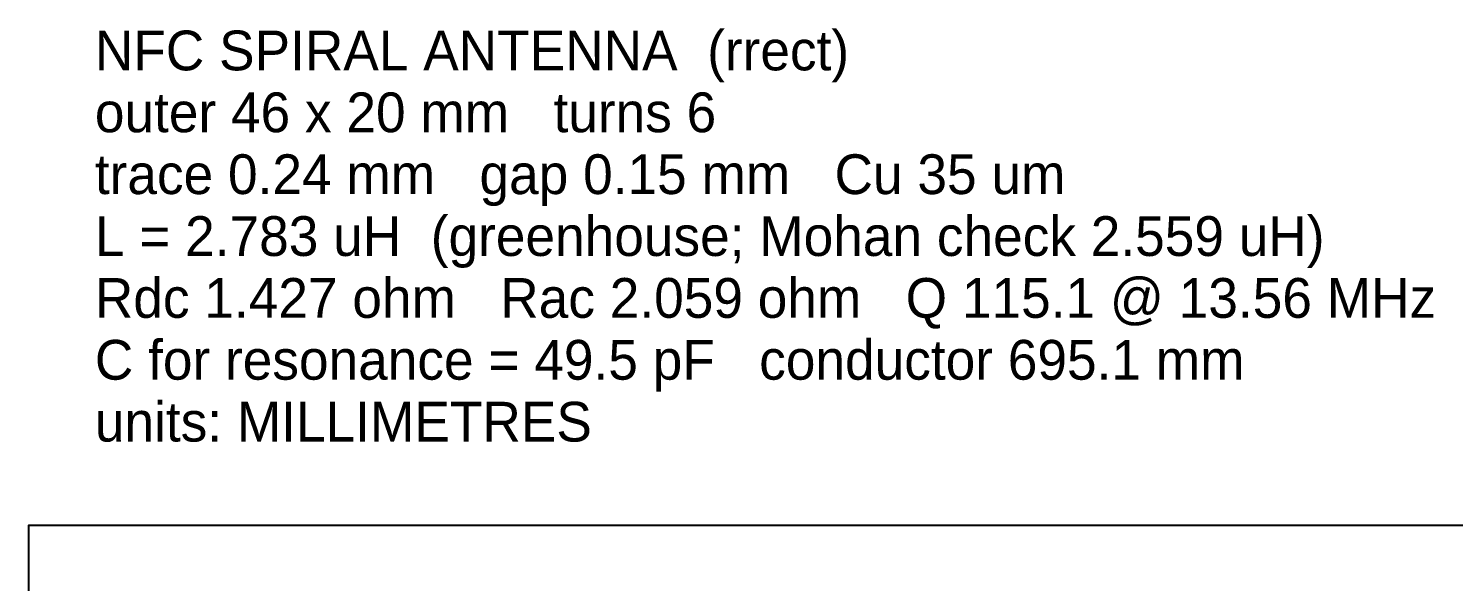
# Model space of a CAD drawing. Header units: millimetres. Extents: x -24.5 to 24.5, y -14.1 to 22.7.
# Drawn here: x -24.5 to 7.71, y 10.23 to 22.75 of the extents above; entities that cross this region are included whole.
import ezdxf

# ---------------------------------------------------------------- set-up
doc = ezdxf.new("R2010")
doc.units = ezdxf.units.MM
doc.layers.add('ANT_INFO', color=4, linetype='Continuous')
doc.layers.add('BOARD_OUTLINE', color=7, linetype='Continuous')

msp = doc.modelspace()

# ---------------------------------------------------------------- linework, layer by layer
at = {"layer": 'BOARD_OUTLINE'}
msp.add_lwpolyline([(-24.5, -14.1), (24.5, -14.1), (24.5, 11.5), (-24.5, 11.5)], close=True, dxfattribs=at)

# ---------------------------------------------------------------- texts
at = {"layer": 'ANT_INFO'}
for s, p in [('NFC SPIRAL ANTENNA  (rrect)', (-23, 21.8)), ('outer 46 x 20 mm   turns 6', (-23, 20.4)), ('trace 0.24 mm   gap 0.15 mm   Cu 35 um', (-23, 19)), ('L = 2.783 uH  (greenhouse; Mohan check 2.559 uH)', (-23, 17.6)), ('Rdc 1.427 ohm   Rac 2.059 ohm   Q 115.1 @ 13.56 MHz', (-23, 16.2)), ('C for resonance = 49.5 pF   conductor 695.1 mm', (-23, 14.8)), ('units: MILLIMETRES', (-23, 13.4))]:
    msp.add_text(s, height=0.9, dxfattribs=at).set_placement(p)

doc.saveas('drawing.dxf')
